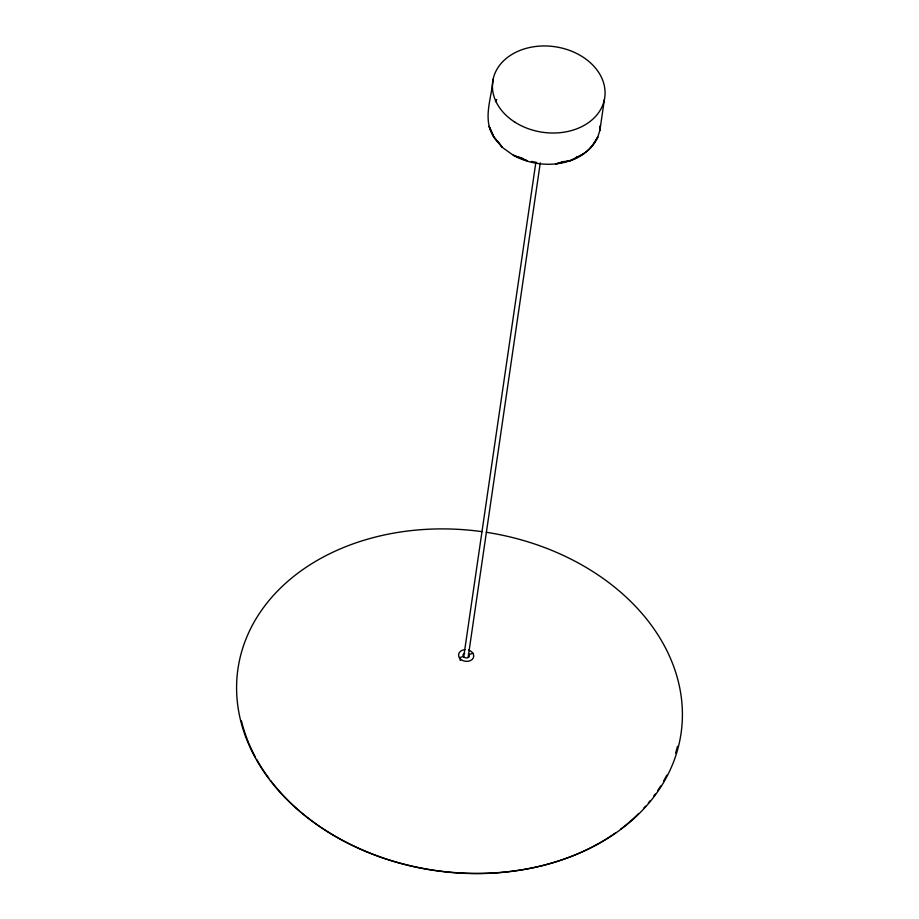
<?xml version="1.0" encoding="UTF-8"?>
<svg xmlns="http://www.w3.org/2000/svg" width="919" height="919" viewBox="0 0 919 919"><rect width="100%" height="100%" fill="white"/><g stroke="black" fill="none" stroke-linecap="round" stroke-linejoin="round"><path stroke-width="1.38" d="M600.429 125.122L599.866 130.521L597.649 137.413L591.043 147.511C571.147 167.89 537.856 168.556 513.744 155.575L502.463 147.5L494.031 137.39C482.073 119.711 491.619 98.287 493.101 79.31M600.337 126.454L599.866 130.521L604.369 99.666M463.681 657.119L535.857 162.353M468.104 657.625L540.28 162.87M468.598 657.246L468.989 654.535L472.929 653.26M495.421 101.676L496.708 99.482L496.076 100.24M589.78 148.637L594.398 143.111L597.798 137.023C592.33 148.729 581.601 156.667 569.654 160.94L584.024 153.462M576.5 156.885L577.258 156.552M459.397 657.751L463.348 656.407M560.567 162.41L564.473 161.399M536.73 162.548L531.423 161.399M519.522 157.425L523.416 158.907M517.661 156.54L518.488 156.873M519.752 157.379L523.531 158.884M486.289 532.285A223.88 170.991 8.3 0 1 638.59 814.177A223.88 170.991 8.3 0 1 255.585 758.29A223.88 170.991 8.3 0 1 482.107 531.664M677.464 746.331A222.766 170.153 8.3 0 1 675.603 753.143M666.757 775.176A222.766 170.153 8.3 0 1 663.507 781.219M660.681 785.963A222.766 170.153 8.3 0 1 657.659 790.616M655.27 794.039A222.766 170.153 8.3 0 1 653.616 796.291M650.158 800.759A222.766 170.153 8.3 0 1 648.354 802.953M645.563 806.193A222.766 170.153 8.3 0 1 643.645 808.318M638.659 813.522A222.766 170.153 8.3 0 1 620.647 829.156M616.029 832.534A222.766 170.153 8.3 0 1 270.554 780.518M268.83 778.221A222.766 170.153 8.3 0 1 256.642 759.347M255.321 756.923A222.766 170.153 8.3 0 1 248.854 743.379M248.337 742.138A222.766 170.153 8.3 0 1 241.433 720.921M468.518 650.089A7.628 5.824 8.3 0 1 472.056 659.555A7.628 5.824 8.3 0 1 459.58 658.038A7.628 5.824 8.3 0 1 464.98 649.664M460.603 660.531A7.628 5.824 8.3 0 1 459.833 659.785M468.403 653.88A3.182 2.424 8.3 0 1 468.162 657.487A3.182 2.424 8.3 0 1 463.509 656.637A3.182 2.424 8.3 0 1 464.738 653.214M569.757 160.572L555.811 163.869L569.757 160.572M526.771 160.572L513.491 155.254L526.771 160.572M502.337 147.224L493.997 137.241L489.138 126.431L493.997 137.241L502.337 147.224M514.985 122.216A56.587 43.216 8.3 0 0 604.679 97.988A56.587 43.216 8.3 0 0 526.553 48.259A56.587 43.216 8.3 0 0 514.985 122.216"/></g></svg>
